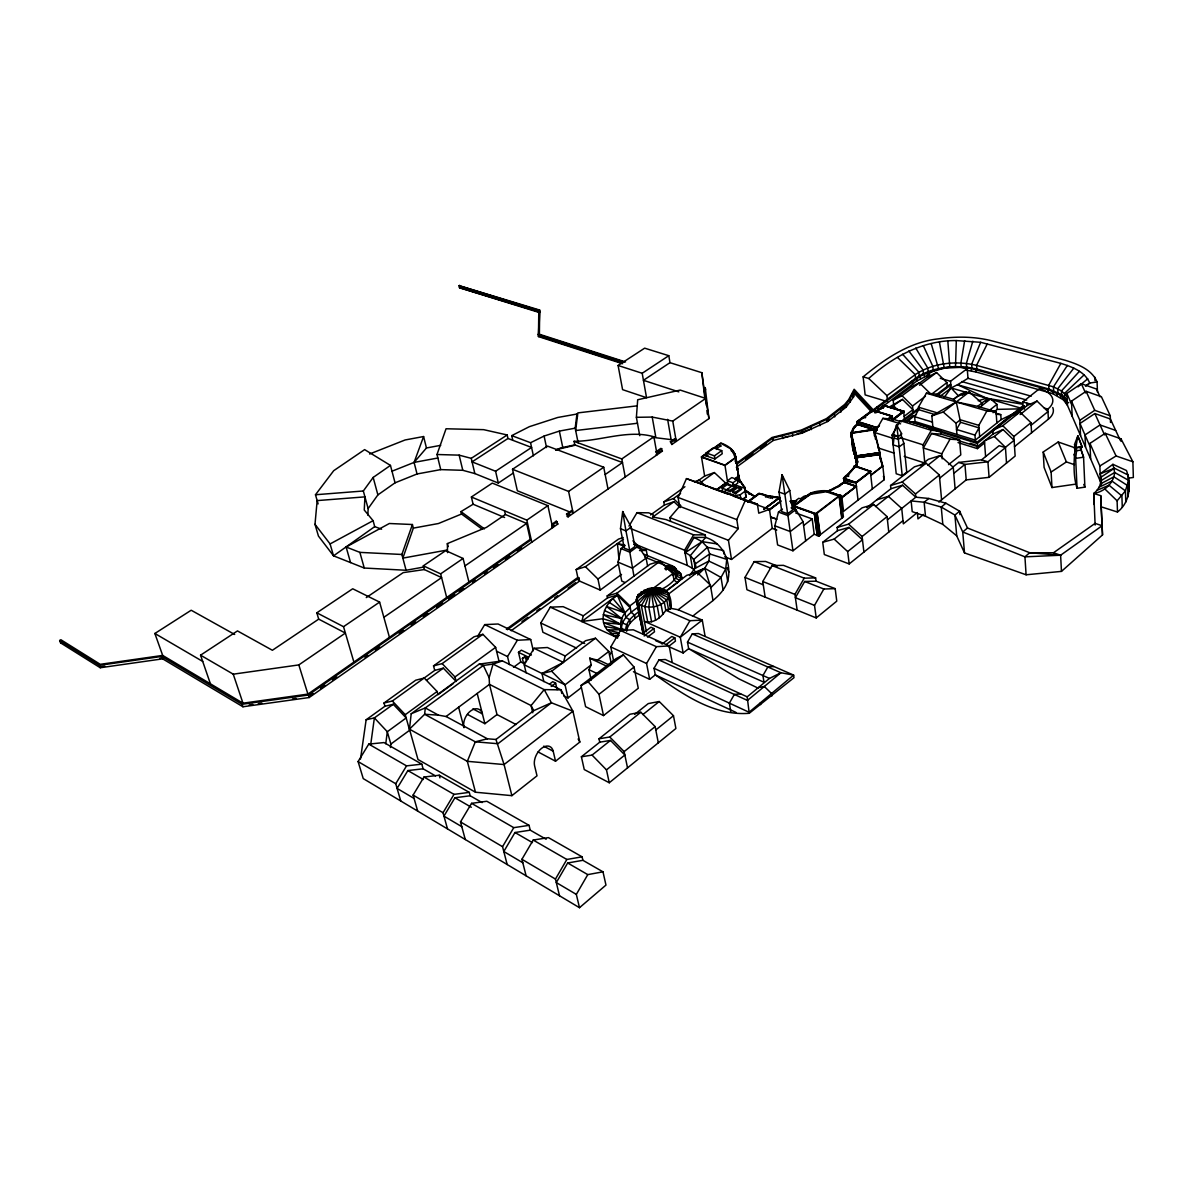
<?xml version="1.0" encoding="UTF-8"?>
<svg xmlns="http://www.w3.org/2000/svg" width="1193" height="1193" viewBox="0 0 1193 1193"><rect width="100%" height="100%" fill="white"/><g stroke="black" fill="none" stroke-linecap="round" stroke-linejoin="round"><path stroke-width="1.5" d="M852.145 442.096L851.966 441.216M539.385 334.413L539.668 310.061L459.007 285.649L459.469 287.722L539.251 312.506L539.132 316.205M622.612 363.731L538.446 336.575L538.818 310.359L459.007 285.649M538.446 336.575L539.012 319.903M539.668 310.061L538.863 334.085L625.579 361.956M367.832 515.167L368.145 508.561L363.328 490.994L373.17 477.439L390.454 465.404L395.047 482.822L377.883 494.901L368.145 508.561M1097.485 392.243L1097.083 381.954L1089.716 383.057C1085.004 371.545 1071.866 366.803 1060.845 363.373L980.646 342.302L956.309 340.572L955.518 366.594L966.673 367.071L976.813 368.995L1048.886 389.022L1061.666 394.644L1067.153 399.774M639.746 435.684L636.391 417.311L637.688 399.759L680.189 390.081L705.704 398.417L708.94 418.594L671.853 444.482L670.406 441.738L674.806 438.666L675.834 439.039L671.435 442.096L670.406 441.738M423.739 567.048L406.097 570.269L364.268 568.032L333.533 555.834L318.442 536.075L314.997 524.323L317.159 500.598L364.939 496.87L364.253 510.022L373.096 520.685L374.721 526.62L381.596 529.2M692.626 616.319C706.524 604.195 729.341 593.637 728.819 572.163C728.714 556.788 720.99 542.233 705.63 537.402L694.072 537.417L685.05 552.747C691.433 555.013 695.638 560.814 695.877 567.54M411.197 713.757L409.467 729.162L417.982 759.494L475.485 792.227L511.886 795.656L537.014 775.823L534.598 765.787A13.317 8.336 -62.7 0 1 541.503 748.399A13.317 8.336 -62.7 0 1 553.194 751.187L555.535 761.209L579.828 742.046L572.938 711.192L560.978 689.867L502.357 660.877L479.198 664.128L411.197 713.757L425.29 707.926L483.344 665.455L493.037 664.098L502.357 660.877M390.439 747.504L390.872 744.059L387.307 731.727L374.378 717.903L366.132 719.782L360.51 759.031M578.158 442.857L575.175 428.168L576.935 414.031L557.742 417.475L529.364 426.676L511.722 435.624L512.766 440.306M385.771 743.731L387.307 731.727L406.172 717.947L393.272 704.273L384.921 706.256L366.132 719.782M620.479 528.693L622.686 511.558L631.201 527.142L634.915 546.543L629.71 550.331L624.267 548.079L620.479 528.693L625.967 530.9L629.71 550.331M689.554 575.667L694.609 568.658L695.251 563.901L709.701 553.925L726.746 559.368L725.687 568.972L727.775 581.811M370.635 745.103L374.378 717.903L393.272 704.273M857.484 462.049L857.006 465.479M857.2 465.464L856.35 466.388L856.917 457.739M857.707 462.362L856.902 457.545M852.056 442.454L852.369 440.306M852.384 441.828L852.354 443.542M852.279 444.378L852.384 442.827M665.515 591.609L677.326 582.691L681.039 578.083L680.651 573.46L676.342 570.045M851.34 432.284L854.024 453.772L855.664 453.459M852.309 443.99L851.459 434.744M851.444 434.103L853.92 427.601M851.205 435.281L851.563 437.1M851.966 440.53C852.384 435.952 851.28 442.171 852.592 439.77M851.877 439.62L852.697 448.136L854.188 448.046M839.037 485.715L838.754 486.476L844.107 481.942L856.41 486.192L841.84 497.451M666.753 569.359L667.916 567.495L666.514 566.004L644.802 557.071M694.803 570.91L692.492 568.36L690.285 555.67L705.63 537.402L705.212 534.867L665.977 519.581L652.795 517.001L653.168 514.586L648.634 512.826L637.002 512.662L628.994 526.083M1075.818 447.927L1077.831 435.818L1082.155 447.002L1075.818 447.927L1074.446 444.706L1077.831 435.818L1082.155 447.002M964.675 340.616L960.887 363.03L961.17 366.639M626.683 631.291C627.324 623.835 634.02 619.048 639.552 614.887M1095.129 525.084L1093.787 493.484L1100.721 495.662L1101.154 506.816L1117.483 512.021C1130.099 502.402 1131.575 484.418 1126.46 470.504L1112.92 464.316L1100.155 473.83C1103.376 480.943 1099.409 488.876 1093.787 493.484L1094.249 504.624M779.014 492.053L782.086 474.754L789.781 490.472L792.495 510.052L787.634 513.751L781.788 511.618L779.014 492.053L784.89 494.156L789.781 490.472M638.926 611.696C632.797 616.08 625.937 621.583 625.743 629.785L621.389 628.741C621.702 618.436 631.052 612.233 638.523 606.745M986.044 401.266L986.626 398.223L957.502 384.713L951.104 387.964L939.547 396.762M624.953 582.467L621.762 581.11L618.019 562.142L620.971 548.556L625.177 545.514M896.793 435.773L894.347 435.013L893.214 444.885L899.283 446.838L903.862 443.304L900.76 434.058M795 509.918L794.806 506.533L814.372 513.601L817.235 535.374L814.208 534.255L792.972 550.808L777.612 544.947L774.839 525.8L778.477 512.095L782.414 509.113M1073.954 454.324L1075.654 458.366L1083.572 457.217L1080.306 447.614L1083.572 457.217L1084.899 487.147L1077.055 488.28C1072.656 474.546 1074.058 459.096 1075.415 444.989M630.262 622.865L629.636 619.659L625.803 617.348L624.908 612.844L617.318 595.098C606.327 602.241 597.514 618.466 607.386 630.038L621.911 629.65L620.494 624.222L602.987 618.72L581.766 621.493L583.332 615.812L607.565 597.857L617.318 595.098L630.262 607.819C623.969 612.576 618.496 620.614 621.389 628.741M516.077 724.539L497.004 714.562L489.473 684.364L489.145 677.713L493.037 664.098L544.202 689.614L560.978 689.867L561.799 693.461M543.844 681.621L541.965 673.493L563.394 662.383L565.243 656.001L585.614 640.701L595.486 638.21L608.803 651.467L611.487 664.501M972.832 341.198L966.39 363.447L966.673 367.071M350.563 562.589L346.119 547.005L389.35 523.503L412.405 524.517L413.345 528.126L402.846 558.13L447.151 550.033M406.097 570.269L401.877 554.477L412.405 524.517M513.244 473.099L498.316 483.061L474.859 473.576L462.795 470.31L440.739 469.61L436.996 454.503L446.048 428.764L483.642 429.659L507.174 434.968L507.964 438.472L531.586 447.45L495.587 471.25L472.07 461.87L507.964 438.472M395.047 482.822L417.043 473.979L414.09 462.407L423.59 436.534L405.128 439.963L369.576 454.011M856.395 467.283L856.753 462.153M851.996 440.754L852.533 439.158M852.026 432.254L854.218 427.631M851.742 432.075L853.413 427.75L857.335 423.977L857.051 421.517L872.575 409.96L892.245 416.014L892.558 419.101L901.386 421.83M980.646 342.302L971.654 364.238L971.937 367.862M737.408 463.749L772.84 438.07L802.009 430.628L827.42 419.056L845.852 404.74L854.576 391.513L872.844 411.242L920.235 376.242L928.84 372.186L944.334 368.249M736.32 467.253L773.183 440.485L802.337 433.059L827.718 421.472L846.135 407.141L853.606 396.837L854.576 391.513M736.335 463.361L772.08 437.458L801.398 430.032L826.436 418.624L844.584 404.516L848.79 399.491L854.143 389.261L873.187 409.796L915.553 378.256C927.14 370.113 941.56 367.101 955.518 366.594M731.503 559.442L728.431 540.31L738.228 528.633L736.812 519.611L745.386 500.225L757.421 504.192L758.763 513.184L769.47 509.381L772.244 528.365L731.503 559.442L724.718 556.758M670.585 521.386L669.914 517.613L679.622 506.309L678.071 497.466L686.452 478.617L757.421 504.192M591.176 680.099L588.939 669.661L591.266 664.829L589.685 658.178L600.437 660.877L610.1 665.426M987.327 343.793L976.545 365.356L976.813 368.995M1060.845 363.373L1048.692 385.309L1048.886 389.022M979.677 436.668L978.812 425.349L986.909 410.959L996.066 411.764L996.856 423.023M1015.318 412.674L1001.121 419.653L975.337 440.113L974.949 435.087L979.006 427.869L960.574 422.307L956.279 401.952L953.505 399.282L935.715 394.063L926.409 393.183L918.416 407.186L918.655 409.661L914.643 416.685L915.12 421.606L975.337 440.113L976.262 442.797M942.202 458.873L941.754 453.817L950.031 439.188L959.545 439.814L960.797 454.891L948.539 464.629M960.574 422.307L956.532 429.465L974.949 435.087M959.545 439.814L941.158 434.133L931.599 433.462L923.352 447.986L941.754 453.817M816.221 617.929L814.521 605.388L823.841 589.014L835.175 588.656L836.77 601.153L816.221 617.929L746.922 589.715L744.999 577.442L754.17 561.62L765.623 561.456L777.269 566.004M904.219 456.382L924.784 463.033L923.054 444.825L931.301 430.3L940.874 430.986L941.158 434.133M903.862 443.304L906.755 472.189L902.236 475.739L896.211 473.74L892.066 435.042L900.268 420.711L909.901 421.442L940.874 430.986M892.558 419.101L882.895 418.355L874.737 432.552L892.394 438.159M797.163 610.16L794.926 594.397L804.216 578.173L815.609 577.889L816.042 581.17L835.175 588.656M816.042 581.17L804.678 581.483L795.388 597.693L814.521 605.388M579.485 907.694L576.338 894.407L587.776 874.618L602.987 871.829L605.969 885.087L579.485 907.694L363.239 778.597L358.094 761.566L368.756 744.104L383.997 742.568L421.8 764.146L423.112 768.799L435.505 775.897M765.145 597.126L762.774 581.513L772.005 565.557L783.443 565.348L815.609 577.889M602.987 871.829L582.9 860.317L567.674 862.986L556.311 882.566L576.338 894.407M705.003 635.809L702.274 620.106L689.927 620.703L680.293 637.226L683.157 652.974L688.659 648.649L687.481 642.117L692.268 633.886L698.427 633.543L793.628 675.119L794.001 677.684L749.219 713.295C713.503 716.098 683.291 694.356 655.3 674.88L654.032 668.304L658.924 659.938L665.276 659.49L747.191 696.831L749.219 713.295M559.517 895.779L555.461 879.077L566.839 859.467L582.095 856.828L582.9 860.317M735.962 712.4L655.3 674.88L649.648 679.324L646.561 663.487L656.389 646.681L669.154 645.905L672.091 661.683M526.113 875.841L521.923 859.288L533.196 840.066L548.452 837.62L582.095 856.828M609.534 655.061L611.681 651.453M664.889 568.763L666.514 566.004L672.464 565.9C685.125 573.565 669.84 585.375 662.175 588.924M507.174 864.537L502.551 846.687L513.765 827.659L529.051 825.347L530.244 830.164L546.126 839.261M530.244 830.164L514.988 832.52L503.804 851.519L522.802 862.748M692.492 568.36L687.272 565.422L684.603 550.212L693.64 534.852L705.212 534.867M613.634 661.011L610.756 646.949L620.479 630.471L633.274 629.8L669.154 645.905M465.285 839.529L460.498 821.917L471.563 803.336L486.848 801.264L529.051 825.347M526.098 672.852L524.204 664.769L534.061 648.306L547.423 647.516L565.243 656.001M447.494 828.896L443.021 812.731L453.996 794.374L469.267 792.376L470.176 795.761L482.106 802.591M470.176 795.761L454.921 797.774L443.945 816.116L461.795 826.674M509.471 664.62L507.532 656.582L517.33 640.268L530.706 639.552L533.301 650.767M576.577 648.097L542.875 632.245L540.787 623.029L550.301 607.148L563.156 606.67L583.332 615.812M638.225 594.517L636.287 599.557L643.012 633.17L636.287 599.557C650.871 583.631 672.688 582.05 671.077 608.4L665.798 610.264C661.504 617.303 653.093 624.267 644.384 621.344L680.293 637.226L702.274 620.106L678.176 609.742L671.077 608.4L667.901 592.593L647.754 588.76L638.225 594.517L650.946 589.342L659.997 587.955M417.684 811.091L413.106 795.09L423.962 777.046L439.233 775.226L469.267 792.376M400.744 800.995L395.733 783.741L406.545 765.876L421.8 764.146M423.112 768.799L407.872 770.559L397.09 788.409L414.06 798.445M477.662 636.257L484.716 624.61L498.092 623.999L530.706 639.552M854.486 465.732C851.966 475.873 830.388 479.407 856.067 482.971L870.92 471.518L854.486 465.732L870.92 471.518M848.119 474.277C867.565 450.551 848.014 476.961 843.973 478.572M656.061 587.582L651.885 587.851L641.357 605.612L646.397 631.723M852.518 430.076L853.756 427.78M1067.377 365.416L1053.449 386.845L1053.643 390.573M944.006 397.687L951.104 387.964L950.538 381.268L967.225 368.607L968 378.315L957.502 384.713L1022.535 403.338M665.44 569.001L667.319 566.466L674.567 567.107L675.104 570.075M318.128 503.908L315.474 494.752L333.697 470.698L364.64 449.612L390.454 465.404M1073.819 368.145L1057.744 388.739L1057.937 392.467M846.97 404.412L842.303 409.378M665.828 569.195L667.752 566.943L675.849 568.539L677.177 574.653L681.367 575.682L681.934 578.859L680.651 573.46L676.655 572.998M391.99 471.22L414.09 462.407L426.453 447.971L440.739 445.332M873.872 432.567L876.497 430.584L857.454 424.544L854.248 427.944M853.606 427.884L855.5 426.199M1079.426 371.321L1061.472 390.916L1061.666 394.644M666.126 569.374L667.916 567.495L676.386 570.209L676.923 576.443L681.039 578.083M1117.483 512.021L1117.11 500.806L1125.431 490.86L1128.623 480.332L1114.665 472.503L1112.92 464.316M1093.787 493.484C1104.36 491.68 1113.636 483.463 1114.665 472.503L1101.318 480.451M673.18 575.563L676.118 571.984L667.826 568.077M1084.094 374.885L1064.574 393.362L1064.753 397.105M697.607 574.981L704.735 568.286L708.806 561.083L709.701 553.925L707.389 547.304L702.066 541.652L694.072 537.417M666.052 569.971L667.484 568.673L675.074 573.773L675.879 578.232L679.652 580.469M956.711 535.836L942.813 524.398L925.485 516.226L912.213 511.633L911.139 500.926L924.143 502.238L941.247 507.055L954.922 515.063L956.711 535.836L964.511 552.911L1026.099 574.787L1061.472 571.387L1102.526 534.896L1100.721 495.662M843.451 478.661L848.447 474.352L848.67 476.261M747.593 501.761L758.987 493.291L765.548 495.02L759.031 493.574L747.653 502.074M1078.054 386.83L1087.748 378.792M1026.099 574.787L1024.936 556.848L1029.678 552.732L1053.479 552.777L1095.07 523.399L1102.168 525.71L1060.607 555.222L1029.678 552.732L967.508 528.007L962.736 531.974L964.511 552.911M747.191 696.831L769.47 678.429L780.938 672.733L793.628 675.119L749.055 712.236L654.032 668.304M938.816 502.059L966.211 479.899L989.086 477.334L1015.139 456.069L1013.856 436.519L1002.761 425.722L992.83 430.181L993.098 433.969L977.544 446.57L957.979 440.5M609.265 782.757L606.476 769.873L624.849 755.005L610.488 740.406L599.736 742.18L581.394 756.765L584.257 769.56L609.265 782.757L675.894 728.491L673.478 715.711L659.222 701.514L648.261 703.587L634.691 714.383M1014.512 446.629L1048.393 419.146A29.9 15.047 -3.9 0 0 1052.748 407.529M967.508 528.007L959.634 511.186L945.945 503.237L941.247 507.055L942.813 524.398M1031.14 425.215L1047.976 411.615L1037.015 401.057L1027.024 405.59L1015.78 414.567M655.807 729.982L673.478 715.711M1006.519 463.093L1005.445 447.315L1014.095 440.321L1003.03 429.54L993.098 433.969M923.531 514.422L917.969 518.925L917.342 512.558L903.31 523.861L901.729 508.442L888.367 496.377L876.795 499.822M958.68 462.422L981.585 459.827L999.137 445.69L1005.46 447.629L987.923 461.81L964.943 464.42L958.68 462.422L953.103 466.881M1013.856 436.519L1030.991 422.695L1019.955 412.017L1009.979 416.536L992.83 430.181M627.533 767.874L624.148 751.605L655.136 726.597L640.835 712.251L629.934 714.249L599.005 738.81L599.736 742.18M945.945 503.237L928.825 498.465L924.143 502.238L925.485 516.226M849.192 563.931L847.671 551.584L862.464 539.788L848.984 527.41L837.531 530.676L822.738 542.293L824.318 554.536L849.192 563.931L902.982 520.655M953.789 473.353L964.943 464.42L966.211 479.899M1002.761 425.722L1019.955 412.017M581.394 756.765L592.071 755.109L610.488 740.406M642.878 714.562L659.222 701.514M887.443 519.85L915.821 497.183L928.825 498.465M939.637 478.184L953.267 467.298L940.069 455.622L928.378 459.29L920.191 465.732M958.039 442.603L977.425 448.628L984.613 442.886M1020.119 414.553L1037.015 401.057M985.612 456.561L984.419 440.873L994.336 436.474L1003.03 429.54M1024.459 409.139L1024.265 406.038L1023.027 405.68L976.933 442.335L904.592 420.055L919.042 409.08M929.243 428.6L977.306 443.408L1024.265 406.038M599.005 738.81L609.757 737.006L640.835 712.251M863.911 552.091L862.092 536.522L887.085 516.614L873.664 504.43L862.121 507.83L837.128 527.44L837.531 530.676M890.903 488.742L902.505 485.223L915.821 497.183L915.508 493.962L939.353 474.978L926.096 463.182L914.42 466.836L890.56 485.536L890.903 488.742L866.789 507.681M1023.027 405.68L1022.789 401.937L1039.416 388.739A29.989 14.972 -4 0 1 1047.842 409.095L1048.393 419.146M603.509 715.576L638.27 688.257L634.05 667.081L623.372 654.853L615.991 658.655L580.976 685.528L585.599 706.674L603.509 715.576L598.99 694.296L588.209 681.859L580.976 685.528M837.128 527.44L848.596 524.145L873.664 504.43M890.56 485.536L902.176 482.002L926.096 463.182M993.068 412.689L997.303 409.363L1019.508 408.871M822.738 542.293L834.146 539.102L848.984 527.41M875.468 506.548L902.505 485.223M927.766 465.315L940.069 455.622M988.475 411.048L996.945 404.397L990.593 398.894L984.792 400.863L977.634 406.351L956.279 401.952L931.852 415.895L932.881 427.064M814.372 513.601L817.235 535.374M816.981 535.568L818.801 536.239L820.262 535.09L817.116 513.214L819.964 534.986L843.421 516.987L840.767 495.319L838.694 494.856M956.95 434.461L956.011 423.202L960.365 419.802L978.812 425.349M856.917 460.423L856.678 457.59L879.763 454.16L882.835 466.12L884.296 479.646L843.57 511.379L841.706 496.139L827.793 491.277L838.634 485.79M979.259 407.738L990.593 398.894M662.085 644.041L671.808 636.495L674.835 637.823L675.432 641.118L668.498 646.517L683.157 652.974M598.99 694.296L634.05 667.081M666.484 644.309L674.835 637.823M826.54 491.799L841.811 497.138L856.41 486.192M870.741 475.127L882.432 466.09L879.435 454.414L856.768 457.68M841.9 497.735L856.455 486.505L843.883 482.434M870.771 475.44L882.835 466.12M791.078 507.86L795.806 509.575L803.083 521.699L790.288 531.556L774.839 525.8M815.222 513.631L816.4 514.123L816.012 513.363L839.678 495.468L826.51 490.86L810.599 493.186L810.36 494.409L809.972 493.663M844.674 477.975L844.465 482.703L843.928 478.259L855.963 482.375L870.338 471.28L872.322 488.981M870.875 471.205L856.007 482.688L843.421 478.348M838.903 496.079L839.678 495.468M816.101 514.019L839.007 496.318L839.067 495.259L841.676 518.001M815.296 514.287L817.414 513.318M840.767 495.319L838.962 496.377M803.605 525.561L812.179 518.94L814.208 534.255M953.759 399.342L960.842 393.914L966.494 391.945L962.244 395.211M588.209 681.859L623.372 654.853M563.633 695.773L567.987 697.935L581.036 687.899M647.56 637.122L654.495 631.798L653.868 628.532L650.916 627.22L642.58 633.587M931.852 415.895L943.216 412.017L969.193 392.02L981.914 403.025L982.093 405.516M898.15 436.698L901.819 433.894L896.569 424.857L893.289 435.162L898.15 436.698L896.569 424.857L896.718 427.855M827.36 491.784L825.511 491.009L825.645 491.859L810.062 494.305M828.121 491.158C823.632 489.846 813.015 491.367 809.197 493.932L792.778 506.086L793.211 509.277M901.088 437.249L898.329 439.352L894.675 438.204M678.176 609.742L710.387 585.047L697.159 572.386L686.765 575.324L665.977 591.027M644.16 635.988L653.868 628.532M953.505 399.282L957.785 396.001L969.193 392.02M591.266 664.829L565.05 684.812L524.204 664.769M597.022 660.445L608.803 651.467M778.477 512.095L787.947 515.57L795.806 509.575M495.96 739.481L533.763 710.64L551.42 702.781L572.938 711.192L504.072 764.549L467.328 761.328L409.467 729.162L424.633 714.294L425.29 707.926L438.442 715.129L446.048 716.516L487.4 738.78L495.96 739.481L504.072 764.549L511.886 795.656M936.386 395.897L950.836 384.921L949.673 384.593L936.416 394.644M794.359 505.549L794.553 506.771L793.867 505.921L810.271 493.768M907.262 420.07L913.152 415.596M815.46 513.452L793.867 505.921M810.36 494.409L794.657 505.653M906.337 422.024L916.448 414.344M931.375 394.361L946.914 382.61L936.565 372.529L927.602 377.063L919.117 383.4M549.794 683.932L552.747 681.68L555.625 683.112L557.101 689.629M667.812 594.606L697.159 572.386M904.175 416.282L912.869 409.691L902.445 399.401L889.203 407.096M794.284 504.52L793.941 501.985L798.803 498.301L800.279 498.838L804.142 496.184L809.421 495.214M551.196 686.467L555.625 683.112M918.744 408.066L902.549 420.354L906.113 421.457M769.142 509.903L780.326 501.463L768.68 509.918M769.187 510.216L780.371 501.776M873.843 432.254L876.467 430.27L857.409 424.246L855.142 425.826M892.767 419.295L903.176 411.436L892.796 419.608M892.647 420.025L904.19 411.287L892.946 420.115M913.167 412.748L912.526 406.008L925.44 396.24M763.788 509.068L779.059 497.928L772.154 497.138L772.378 496.407L779.685 497.779L765.354 508.561M763.878 509.322L779.64 497.451L780.028 501.358M875.662 411.973L884.296 405.531L904.19 411.287M897.628 409.825L904.219 411.6M541.965 673.493L551.643 671.227L595.486 638.21M873.187 410.437L857.663 422.009L857.901 424.156L857.856 421.532L876.646 427.452L879.39 425.379M887.607 419.19L891.723 416.089L892.11 419.802M857.663 422.009L876.452 427.929L879.42 425.692M887.652 419.489L892.245 416.014M467.462 714.413L484.895 723.689L497.004 714.562M919.579 385.25L936.565 372.529M890.381 407.603L884.267 405.217L875.632 411.66M890.753 407.424L902.445 399.401M635.123 618.242L634.497 615.036L631.142 612.307L629.874 605.88L637.286 600.318M652.094 589.208L672.837 573.639L659.983 561.247L650.066 564.214L607.177 595.948L607.565 597.857M1086.465 385.503L1089.716 383.057L1085.496 386.219M874.454 412.674L916.88 381.014L929.064 374.587L928.84 372.186M875.17 412.644L884.58 405.62M875.513 412.689L884.267 405.217M882.522 407.156L882.611 408.081L883.968 407.216M893.557 403.845L893.184 400.192L910.408 387.307L919.341 382.804L929.735 392.989M882.611 408.081L883.461 407.782M893.184 400.192L902.072 395.718L919.341 382.804M748.086 502.074L759.091 493.887L772.289 496.929M892.334 419.623L891.976 416.223L872.933 410.303L857.603 421.74L857.782 423.291M864.85 418.012L865.7 417.371M742.3 499.509L745.968 496.795M743.567 498.913L746.013 497.108L745.58 493.947M607.177 595.948L616.93 593.175L659.983 561.247M523.518 663.278L526.396 661.146L525.263 656.344L522.385 658.476L523.518 663.278L520.759 661.936L518.478 652.317L521.371 650.185L531.392 655.032M581.766 621.493L617.318 595.098M887.324 399.267L886.951 395.644L915.21 374.647C932.956 362.851 956.07 360.48 976.545 365.356L1053.449 386.845L1061.472 390.916L1066.974 396.031M722.734 491.62L722.183 488.191L726.671 489.831L724.211 491.635L734.918 495.557L740.212 494.782L745.118 491.158L744.715 488.325L734.008 484.462L727.238 489.398L727.432 490.651L730.25 491.68L736.126 487.37L735.932 486.118L733.113 485.089L733.322 486.341M446.048 716.516L489.473 684.364L531.064 705.57L533.763 710.64M513.512 667.305L520.715 661.966M633.781 544.262L638.195 546.066L646.099 558.085L632.409 568.166L618.019 562.142M732.591 491.352L735.41 492.381L741.3 488.056L741.494 489.309L735.619 493.634L732.785 492.605L732.591 491.352L738.467 487.027L741.3 488.056M727.238 489.398L730.056 490.427L735.932 486.118M390.872 744.059L409.631 730.25L405.262 714.696L392.348 701.007L383.997 703.02L384.921 706.256M506.354 629.203L577.815 577.472L578.888 577.934L579.544 581.066L600.228 590.088L621.523 574.415M737.334 479.571L731.771 477.573L727.402 480.764L732.964 482.762L737.334 479.571L737.87 482.986L734.948 485.119M405.262 714.696L437.115 691.493L424.246 678.027L415.731 680.204L383.997 703.02M620.971 548.556L629.8 552.195L638.195 546.066M716.814 489.473L725.612 483.046L727.894 483.866M887.577 401.683L865.149 394.898L863.135 376.839L868.743 378.479C892.871 356.692 923.084 340.259 956.309 340.572M717.232 489.458L725.896 483.15L733.501 486.192L732.964 482.762M717.276 489.771L725.941 483.463M453.355 683.5L437.98 694.729L437.115 691.493M734.724 478.87L738.75 475.932M600.228 590.088L597.961 579.037L617.929 564.453M722.183 488.191L727.089 484.626L731.563 486.237M734.784 479.183L738.765 476.35L739.496 480.332L744.521 487.639L739.451 480.018L738.064 474.62M511.141 630.724L579.544 581.066M863.135 376.839C884.997 358.854 909.424 342.003 938.339 338.857C955.861 336.337 973.95 336.396 991.204 340.676L1065.095 360.241C1077.294 364.014 1091.819 369.248 1097.083 381.954M434.729 670.391L443.334 668.14L456.158 681.457L454.98 676.938L495.632 647.337L482.867 634.303L474.053 636.779L433.536 665.888L434.729 670.391L392.348 701.007M507.413 629.725L578.888 577.934M521.967 621.583L527.917 617.258M536.835 610.786L539.818 608.639M554.685 597.842L557.653 595.695M568.062 588.134L575.503 582.751M745.64 459.305L753.081 453.907M760.523 448.523L766.473 444.199M426.527 680.264L443.334 668.14M652.795 517.001L673.97 501.716L680.144 507.577M701.141 482.121L714.383 472.562L725.612 483.046M696.294 482.121L704.631 476.022L701.469 456.83L724.941 465.136L735.872 457.247M578.471 580.588L576.159 569.628L585.42 566.72L623.447 539.251M650.588 514.944L664.352 505.027L663.8 501.925L684.916 486.744M631.201 527.142L625.967 530.9L622.686 511.558L623.82 516.584M433.536 665.888L442.141 663.606L482.867 634.303M663.8 501.925L673.419 498.599L680.562 493.44M576.159 569.628L618.511 539.102L623.223 537.551M714.92 458.977L722.227 453.743L721.735 450.611L713.459 447.733L706.137 452.937L706.659 456.054L714.92 458.977L714.413 455.845L706.137 452.937M714.413 455.845L721.735 450.611M701.469 456.83L720.885 443.021C727.596 445.332 734.858 449.925 735.917 457.56L724.986 465.449L701.514 457.143L708.836 451.938M713.697 448.479L720.93 443.334L731.384 449.269L735.142 454.608M716.426 449.433L717.649 448.568L716.277 448.091L721.273 445.988L718.529 445.049M374.721 526.62L333.533 555.834L330.088 543.933L314.997 524.323M307.913 694.102L530.214 539.34L531.228 539.773L308.376 695.027L242.09 704.273L161.801 656.433L99.332 665.336L59.65 640.522L60.888 639.746L100.257 664.322L162.68 655.419L242.969 703.184L307.913 694.102L298.817 664.919L345.388 633.065L318.71 619.137L316.816 612.814L352.71 588.775L379.613 602.107L389.44 637.345M552.389 523.906L556.266 521.207L557.802 524.055L309.166 697.532L242.94 706.763L162.666 658.849L100.242 667.737L60.575 642.878L59.65 640.522M566.541 514.049L571.656 510.5L572.67 510.902L567.555 514.466L566.541 514.049L568.077 516.882L662.398 451.073L660.952 448.329L655.643 452.013L656.672 452.386L661.981 448.687M552.12 525.218L557.28 521.624M310.18 695.594L313.148 693.521M320.559 688.361L325.003 685.259M332.415 680.085L336.858 676.983M364.983 657.373L367.951 655.315M375.348 650.155L379.777 647.053M399.163 633.543L403.681 630.396M411.197 625.147L415.716 622M423.247 616.751L427.765 613.605M436.787 607.312L442.812 603.106M448.807 598.931L454.727 594.8M459.171 591.698L463.615 588.596M472.532 582.393L475.515 580.305M484.477 574.057L487.46 571.969M493.44 567.808L497.913 564.692M505.385 559.472L509.858 556.356M517.33 551.151L521.803 548.019M551.628 527.231L554.208 525.427M567.048 516.48L569.598 514.69M656.075 454.399L660.042 451.625M605.164 474.531L622.478 462.556L574.772 444.885L560.71 447.927L555.67 450.193M636.391 417.311L652.213 417.073L672.763 421.099L705.704 398.417M464.942 565.929L526.635 523.414L530.214 539.34M574.772 444.885L574.042 441.321L621.792 458.932L653.883 436.787L657.104 454.772M463.093 558.458L445.735 550.614L423.336 565.825L440.635 573.863L463.093 558.458L468.924 582.005M383.848 617.318L441.604 577.606L424.32 569.553L403.204 572.625L366.266 597.589M547.885 505.653L492.291 483.105L471.384 497.004L526.829 520.133L547.885 505.653L552.642 527.649M570.448 512.229L517.344 490.755L512.513 469.281L568.599 491.412L603.733 467.238L607.998 489.026M316.816 612.814L343.524 626.683L379.613 602.107M526.635 523.414L505.385 514.511L486.476 527.366L447.375 543.59L447.524 552.627M1100.468 481.644L1067.452 405.352L1066.87 393.451L1081.32 383.684L1096.456 389.037L1100.05 396.777M1072.194 416.282L1071.478 401.161L1086.092 391.304L1101.378 396.702L1110.265 415.79L1110.504 422.456M318.71 619.137L272.392 650.274L237.467 630.918L200.558 655.181L210.415 683.813M1080.545 435.579L1079.844 420.294L1094.742 410.332L1110.265 415.79M1128.966 491.471L1128.25 475.097L1114.411 468.223L1101.154 477.096L1101.437 484.492M1120.331 440.426L1110.385 418.997L1094.861 413.539L1079.993 423.485L1090.104 446.629M1075.37 484.179L1051.972 487.564L1044.084 467.373L1043.204 451.998L1058.206 441.992L1074.028 447.479L1075.445 450.82M706.316 405.396L701.857 372.708L669.974 362.672L643.445 380.299L678.817 391.871M512.513 469.281L547.438 446.078L603.733 467.238M1090.626 458.873L1089.97 443.393L1105.18 433.298L1121.002 438.83L1132.888 461.78L1133.35 477.498L1128.369 478.125M1051.972 487.564L1051.122 472.025L1066.393 461.915L1074.446 464.688M642.192 373.275L646.546 397.687L622.582 389.649L618.093 365.476L642.192 373.275L668.796 355.693L669.974 362.672M685.05 552.747L702.066 541.652L717.276 543.948M436.996 454.503L459.141 455.144L471.235 458.351L507.174 434.968M618.093 365.476L644.652 348.162L668.796 355.693M826.734 421.04L829.493 419.25M162.68 655.419L154.866 633.483L191.193 610.234L234.678 634.467M60.575 642.878L61.812 642.102M1100.602 484.88L1099.857 465.971L1116.081 455.965L1132.888 461.78M482.076 529.155L461.557 514.019L460.96 511.618L473.114 504.236L504.579 517.479M459.469 287.722L540.101 312.208M693.58 574.4L704.735 568.286L721.019 577.427L723.137 590.311M827.957 491.516L838.754 486.476M839.618 485.67L833.117 488.802M827.688 491.054L833.818 489.16M330.088 543.933L373.096 520.685M694.609 568.658L708.806 561.083L725.687 568.972L721.019 577.427L710.819 587.642L704.735 568.286L691.88 573.445M1100.662 483.821L1113.859 476.812L1127.683 485.611L1128.026 496.78M511.722 435.624L530.557 442.722L544.097 436.056L559.368 431.091L575.175 428.168M1099.156 487.162L1111.965 481.077L1125.431 490.86L1125.789 502.044M1096.859 490.398L1109.043 485.238L1121.897 495.96L1122.27 507.159M461.557 514.019L438.472 523.518L413.345 528.126M1100.155 473.83L1114.411 468.223M803.202 431.881L810.673 429.033M704.631 476.022L714.383 472.562M694.296 481.778L699.143 480.063L705.302 485.834M664.352 505.027L673.97 501.716M821.574 491.963L826.048 490.666M556.027 449.731L575.011 445.257M796.999 433.924L801.711 432.448M978.2 400.773L986.626 398.223L1022.401 404.173M640.686 592.205L650.946 589.342L663.427 588.969M736.946 469.177L736.856 465.822M734.605 455.517L734.933 457.128M734.873 454.13L734.933 456.114L734.098 454.19M735.604 460.483L736.305 462.183M736.156 462.392L735.306 460.349M782.474 437.906L789.005 436.25M487.4 738.78L475.321 741.822L424.633 714.294L438.442 715.129M647.754 588.76L651.885 587.851M414.09 462.407L437.861 458.008M758.375 687.586L764.31 686.482L771.558 693.506L771.931 695.966M417.043 473.979L440.739 469.61M736.081 458.932L737.065 465.33M736.111 460.647L735.559 456.979L736.394 460.96M735.38 457.217L736.528 463.391M1068.779 402.578L1067.332 402.846L1060.428 395.122L1048.036 389.664L971.266 368.518L960.857 367.34L946.168 368.026M736.827 465.717L737.453 469.371M737.378 467.537L737.542 469.46M738.124 473.71L738.035 471.876M738.556 476.857L739.72 481.868M739.034 480.123L739.332 481.48M619.346 635.392L614.559 636.137L607.386 630.038L619.063 632.812M910.005 422.367L915.12 421.606M850.892 432.835L874.051 429.376L880.016 452.729L856.395 456.218L850.892 432.835L857.036 459.275M850.922 433.148L874.051 429.376M851.325 433.268L873.768 429.927M852.056 437.786L852.667 442.946M852.309 438.964L855.694 458.38M852.965 441.738L853.353 445.362M852.682 442.141L852.682 444.661M852.846 443.841L852.935 444.974M853.621 444.169L854.695 450.641M853.099 445.645L852.771 444.885M852.965 445.869L853.383 449.09M853.144 447.032L852.399 442.29M854.099 447.688L854.352 450.387M853.427 448.493L853.487 451.834M854.024 450.298L854.516 449.478M853.86 449.686L854.725 451.55M854.978 450.268L857.141 467.045L856.216 460.871M853.636 451.014L851.265 432.835M854.725 451.222L854.113 450.536M854.307 451.536L856.35 458.709M855.649 452.609L856.514 461.467M854.427 454.205L855.53 457.993M855.127 454.667L854.337 453.862M855.142 455.07L853.681 447.957M855.828 455.756L857.096 462.243M856.35 455.905L880.016 452.729M855.977 456.039L855.858 457.59M855.351 457.739L856.41 462.273M882.432 466.09L879.48 454.727L856.529 457.575L857.156 463.003M856.306 459.201L856.47 459.901M856.38 459.394L857.185 461.169M856.335 460.11L856.544 463.197M857.111 466.105L854.665 447.36L856.037 462.332M101.166 666.723L104.835 666.201M159.877 658.357L163.545 657.835M200.558 655.181L233.246 674.179L298.817 664.919M249.218 704.914L252.827 704.422M258.225 703.661L261.834 703.154M292.479 698.889L296.088 698.382M643.937 590.252L650.946 589.342L666.126 590.55M636.913 405.874L577.844 412.897L575.652 430.524L637.48 423.261M574.042 441.321C600.392 441.321 627.891 429.167 653.883 436.787M851.325 435.699L851.996 431.941M851.638 437.771L851.235 437.16M851.847 442.394L852.07 441.41M856.992 461.81L857.752 461.408M796.536 500.613L791.019 501.612M796.551 501.03L791.063 501.925M740.659 693.849L734.351 694.445L729.37 703.139L730.921 712.355M315.474 494.752L363.328 490.994M773.929 666.514L767.83 666.991L762.938 675.536L763.982 682.232L688.659 648.649L738.78 678.802L758.047 688.107M1061.472 571.387L1060.607 555.222L1024.936 556.848L962.736 531.974L954.922 515.063L959.634 511.186L959.933 514.645M789.826 501.239L795.82 501.224M790.75 502.745L793.405 502.641M652.317 437.309L671.122 439.606L675.223 441.052M639.523 550.51L646.338 550.45L647.516 556.743M675.372 571.551L678.936 571.536M618.198 636.242L614.559 636.137L617.691 637.763M780.968 500.747L779.983 501.045L780.833 501.478M346.119 547.005L359.868 552.374L401.877 554.477M610.577 633.274L618.988 633.901M996.244 414.269L1000.763 414.657L1001.121 419.653M779.64 497.451L765.145 495.721M966.375 370.158L976.217 372.037L1052.808 393.645L1063.545 399.983L1067.452 405.352M605.045 626.489L621.911 629.65L603.569 622.686L620.494 624.222L603.285 614.649L621.523 618.496L622.418 623L626.638 624.685L627.279 627.891M619.003 559.8L617.452 543.59L624.506 544.962M636.868 547.348L646.338 550.45M769.709 497.943L771.036 498.212L770.812 496.631M968 378.315L1031.199 396.18M961.662 381.536L1026.681 400.058M927.602 377.063L927.379 374.647L930.585 375.556M940.233 378.315L950.538 381.268M1022.789 401.937L1030.334 404.084M1044.322 408.095L1047.842 409.095M847.999 476.559L847.791 475.276M844.898 481.092L844.927 479.288M949.926 387.636L1021.476 408.289M911.318 381.417L912.451 381.745L912.675 384.146M977.634 406.351L996.066 411.764M995.499 413.106L1000.763 414.657M926.409 393.183L986.909 410.959M918.416 407.186L936.222 412.539M918.655 409.661L934.671 414.493M903.176 411.436L884.401 405.724L904.011 411.764M914.643 416.685L932.419 422.098M877.094 406.888L878.227 407.231L878.48 409.661M872.68 410.511L857.305 421.651L857.722 425.26M891.753 416.402L872.933 410.303M900.268 420.711L931.301 430.3M970.118 443.304L975.412 444.944M882.895 418.355L900.581 423.843M931.599 433.462L950.031 439.188M981.585 459.827L987.923 461.81L989.086 477.334M857.051 421.517L876.721 427.705M858.14 423.992L876.691 430.091L876.452 427.929M857.335 423.977L876.989 430.196L876.646 427.452M892.066 435.042L895.511 436.131M900.67 437.756L923.054 444.825M537.998 334.398L623.954 362.046M539.325 336.262L622.448 363.075M479.198 664.128L483.344 665.455L489.145 677.713M878.123 447.942L893.945 453.057M854.71 466.359L870.383 471.608M1053.479 552.777L1060.607 555.222M613.008 598.677L624.908 612.844L606.536 606.462L621.523 618.496L604.478 610.533M1115.694 430.419L1100.035 424.947L1085.004 434.938L1085.526 447.121M706.554 455.01L707.926 455.502L706.703 456.367L703.959 455.398M661.369 450.7L662.398 451.073M793.941 501.985L795.418 502.521L792.987 504.371L791.511 503.834M792.778 506.086L813.82 513.467M814.118 513.795L815.937 514.451M795.686 512.93L812.179 518.94M686.452 478.617L745.386 500.225M710.834 487.862L728.088 494.185M733.263 496.094L769.47 509.381M776.688 518.985L770.872 517.136M770.574 517.001L776.732 519.298M772.244 528.365L776.807 530.08M678.071 497.466L736.812 519.611M679.622 506.309L738.228 528.633M669.914 517.613L728.431 540.31M637.002 512.662L693.64 534.852M772.005 565.557L804.216 578.173M754.17 561.62L770.812 568.166M804.678 581.483L823.841 589.014M629.815 528.26L684.603 550.212M762.774 581.513L794.926 594.397M744.999 577.442L763.281 584.779M839.663 485.983L838.754 485.596L844.107 481.942L839.335 485.849L844.137 482.24L855.903 486.58M636.093 544.59L687.272 565.422M644.086 554.268L672.464 565.9M617.452 543.59L624.222 546.364M557.802 524.055L556.266 521.207M689.927 620.703L665.798 610.264L664.337 602.361L650.946 589.342L636.734 597.022L637.733 602.226M692.268 633.886L780.938 672.733L747.444 700.425L658.924 659.938M687.481 642.117L769.47 678.429M655.524 640.566L662.026 643.489M620.479 630.471L656.389 646.681M550.301 607.148L617.631 637.837M610.756 646.949L646.561 663.487M540.787 623.029L584.689 643.489M633.423 671.719L649.648 679.324M589.685 658.178L606.327 666.022M588.939 669.661L596.977 673.493M484.716 624.61L517.33 640.268M534.061 648.306L563.394 662.383M518.478 652.317L528.484 657.179M496.571 651.199L507.532 656.582M472.875 708.866L482.404 713.891A12.84 8.426 -62.2 0 0 470.639 710.939A12.84 8.426 -62.2 0 0 463.973 727.715L458.604 707.225M543.65 746.162L553.194 751.187M538.058 751.918L555.535 761.209M368.756 744.104L406.545 765.876M471.563 803.336L513.765 827.659M423.962 777.046L453.996 794.374M533.196 840.066L566.839 859.467M407.872 770.559L423.366 779.521M454.921 797.774L471.339 807.258M514.988 832.52L532.466 842.616M567.674 862.986L587.776 874.618M154.866 633.483L202.721 661.444M749.308 493.35L745.029 489.995L754.095 495.9L754.274 497.153M754.14 496.213L748.95 493.186L753.812 496.064M358.094 761.566L395.733 783.741M460.498 821.917L502.551 846.687M413.106 795.09L443.021 812.731M521.923 859.288L555.461 879.077M609.384 602.48L624.908 612.844M460.96 511.618L484.418 528.887M677.326 582.691L673.985 580.022L672.837 573.639M745.073 490.308L748.995 493.499M746.087 491.546L746.848 492.172M748.831 493.798L749.443 494.29L749.249 493.052M943.216 412.017L956.011 423.202M902.176 482.002L915.508 493.962M848.596 524.145L862.092 536.522M834.146 539.102L847.671 551.584M868.743 378.479L886.951 395.644M673.419 498.599L680.83 505.623M1105.091 489.19L1117.11 500.806M632.931 540.817L640.402 548.034M897.539 357.482L915.21 374.647L915.553 378.256M994.336 436.474L1005.445 447.315M616.93 593.175L629.874 605.88M585.42 566.72L597.961 579.037M902.072 395.718L912.526 406.008M893.721 405.948L897.196 409.393M551.643 671.227L565.05 684.812L567.987 697.935M609.757 737.006L624.148 751.605M592.071 755.109L606.476 769.873M442.141 663.606L454.98 676.938M951.104 387.964L958.71 396.106M862.733 400.654L865.119 403.219M854.844 393.899L871.889 412.36M902.564 354.217L918.878 372.231L919.206 375.84M732.89 452.788L733.516 453.251L733.233 451.386M744.954 487.624L739.854 480.257L737.87 472.339M908.842 350.966L923.099 370.009L923.442 373.618M915.777 348.088L927.781 368.041L928.109 371.649M578.128 738.959L579.828 742.046M735.171 455.994L733.874 452.296M735.261 461.333L736.528 463.645M737.02 469.147L736.976 470.266M1105.18 433.298L1116.081 455.965M923.278 345.627L932.851 366.37L933.18 369.979M1086.092 391.304L1094.742 410.332M1081.32 383.684L1085.526 392.944M1094.861 413.539L1104.554 434.908M1071.478 401.161L1079.844 420.294M1089.97 443.393L1099.857 465.971M1066.87 393.451L1071.627 404.323M1075.564 448.3L1076.593 450.73L1075.654 458.366L1077.055 488.28M1083.751 484.418L1084.899 487.147M1058.206 441.992L1066.393 461.915M1043.204 451.998L1051.122 472.025M99.332 665.336L100.242 667.737M727.223 567.719L728.819 572.163M161.801 656.433L162.666 658.849M242.09 704.273L242.94 706.763M233.246 674.179L242.969 703.184M931.196 343.614L938.533 368.607M308.376 695.027L309.166 697.532M343.524 626.683L353.903 662.1M359.868 552.374L364.268 568.032M439.233 775.226L439.963 777.896M373.17 477.439L377.883 494.901M736.156 461.363L736.678 463.346M736.379 463.197L735.082 454.294M737.915 469.654L736.663 464.152L737.572 470.057M737.781 471.906L738.407 474.039M475.485 792.227L467.328 761.328L475.321 741.822L497.928 743.716L551.42 702.781L544.202 689.614L531.064 705.57L532.779 712.773M423.336 565.825L424.32 569.553M440.635 573.863L446.689 597.499M883.416 476.216L884.296 479.646M477.2 693.446L484.895 723.689M423.59 436.534L426.453 447.971M447.375 543.59L448.15 546.648M495.632 647.337L498.913 660.803M471.384 497.004L473.114 504.236M459.141 455.144L462.795 470.31M851.295 432.97L856.708 455.965L879.599 452.594L873.738 429.614L874.424 435.952M854.561 450.865L854.695 451.819M471.235 458.351L474.859 473.576M854.442 451.968L854.62 452.729M854.785 453.385L854.963 454.145M852.861 446.644L854.024 453.772M854.188 452.281L855.977 460.468M495.587 471.25L498.316 483.061M504.535 510.843L505.385 514.511M459.603 285.306L460.08 287.379M526.829 520.133L531.78 542.204M530.557 442.722L533.405 455.83M544.097 436.056L546.543 447.569M567.555 514.466L568.077 516.882M568.599 491.412L573.177 513.333M538.818 310.359L539.251 312.506M559.368 431.091L562.783 447.524M576.935 414.031L577.412 416.372M939.428 342.093L944.11 367.578M655.136 726.597L658.312 742.807M811.628 493.261L811.717 493.887M633.945 576.144L629.8 552.195M644.399 633.543L638.687 604.001L636.958 601.928L650.946 589.342L668.617 594.949L670.406 609.31M647.769 622.135L644.802 606.655L650.946 589.342L668.244 597.484C662.741 607.177 647.859 609.847 638.687 604.001L650.946 589.342L666.783 600.019L668.602 609.951M621.792 458.932L625.221 477.006M651.572 621.777L648.768 607.058L650.946 589.342L661.056 604.359L662.92 614.306M659.416 617.72L657.194 605.865L650.946 589.342L655.553 620.271M646.099 558.085L647.605 566.049M652.213 417.073L655.807 437.264M672.763 421.099L676.252 441.41M695.027 566.735L693.774 559.457L707.389 547.304L723.54 550.525L724.136 554.163M667.618 419.339L671.122 439.606M671.435 442.096L671.853 444.482M710.387 585.047L712.996 600.556M705.585 389.872L705.212 387.561L708.94 418.594M760.359 702.826L760.627 704.601M730.056 490.427L730.25 491.68M724.941 465.136L727.939 484.179M731.756 449.701L732.055 451.565M730.891 448.881L731.175 450.745M735.41 492.381L735.619 493.634M735.783 457.053L739.511 481.748M737.781 471.429L739.377 481.823M737.841 473.397L737.99 478.289M734.366 454.891L734.649 456.636M740.212 494.782L740.868 499.002M738.467 487.027L738.661 488.28M744.909 487.311L745.476 491.054M744.715 488.325L746.013 497.108M765.593 497.108L765.324 495.214L772.244 496.616L772.512 498.51M787.947 515.57L792.972 550.808M768.158 496.094L768.396 497.675M766.845 495.826L767.069 497.406M772.84 438.07L773.183 440.485M787.634 513.751L782.086 474.754L782.533 478.169M782.459 436.176L782.802 438.592M794.702 505.951L795.463 511.335M792.42 433.656L792.749 436.071M803.083 521.699L805.678 540.906M815.818 513.855L818.801 536.239M802.009 430.628L802.337 433.059M811.106 427.169L811.419 429.584M819.621 423.291L819.919 425.707M839.32 496.422L841.99 518.12M827.42 419.056L827.718 421.472M834.444 414.508L834.742 416.924M840.618 409.721L840.901 412.137M850.102 399.625L850.37 402.026M856.678 455.651L857.23 460.453M852.488 429.763L852.592 430.688M853.756 445.407L854.814 455.517M854.993 456.039L855.113 458.425M851.891 432.492L852.309 436.027M851.34 431.791L853.785 452.744M851.041 433.82L852.697 448.136M854.307 467.015L854.456 468.267M855.963 482.375L858.035 500.106M845.852 404.74L846.135 407.141M706.927 410.646L707.33 414.15M853.338 394.451L853.606 396.837M851.981 394.376L852.249 396.777M854.725 426.647L854.069 427.362M701.857 372.708L704.839 398.611M859.318 422.128L858.915 420.518L859.094 422.054M875.11 435.907L875.468 439.263M877.66 410.78L876.542 412.614L876.452 411.689M887.085 516.614L888.77 532.093M879.554 452.281L880.345 459.573M881.239 408.11L881.344 409.035M902.236 475.739L898.001 436.161M903.712 411.674L904.637 420.875M916.656 378.599L916.88 381.014M924.321 374.095L924.53 376.496M920.235 376.242L920.459 378.643M939.353 474.978L941.59 499.807M946.914 382.61L947.212 386.249M953.267 467.298L955.116 488.876M949.792 366.907L947.839 341.079M977.306 443.408L977.544 446.57M971.266 368.518L971.46 370.934M977.171 445.481L977.425 448.628M976.038 369.621L976.217 372.037M996.945 404.397L997.303 409.363M1030.991 422.695L1031.587 432.776M1026.875 403.1L1027.024 405.59M1048.036 389.664L1048.17 392.124M1052.673 391.17L1052.808 393.645M1060.428 395.122L1060.562 397.612M1056.834 393.004L1056.953 395.479M1101.154 506.816L1102.526 534.896M1065.737 400.087L1065.856 402.578M1063.425 397.493L1063.545 399.983M1094.861 377.227L1095.01 380.642M1121.002 438.83L1121.092 441.44M522.385 658.476A10.901 5.145 53.7 0 1 528.305 658.879M927.379 374.647A28.9 14.212 -5.3 0 1 967.225 368.607M1081.201 446.719L1076.429 447.405L1076.593 450.73L1081.35 450.029L1081.201 446.719"/></g></svg>
